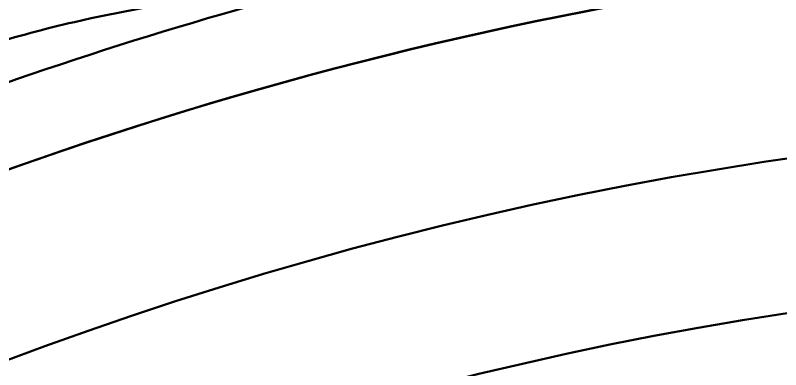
# Model space of a CAD drawing. Header units: inches. Extents: x 11 to 1621, y 11 to 1332.
# Drawn here: x 1230.2 to 1240.06, y 403.46 to 408.03 of the extents above; entities that cross this region are included whole.
import ezdxf

# ---------------------------------------------------------------- set-up
doc = ezdxf.new("R2010")
doc.units = ezdxf.units.IN
doc.header["$LTSCALE"] = 48
doc.header["$MEASUREMENT"] = 0
doc.layers.add('Visible (ANSI)', color=7, linetype='Continuous', lineweight=50)

msp = doc.modelspace()

# ---------------------------------------------------------------- linework, layer by layer
at = {"layer": 'Visible (ANSI)'}
for radius in [48.3125, 46.34375]:
    msp.add_circle((1247.196979, 358.380235), radius, dxfattribs=at)
for radius, start, end in [(51.6875, 100.5924941, 114.6749842), (50.62647, 90.4164762, 114.5630497), (50.625, 90.3890484, 114.5628914)]:
    msp.add_arc((1247.196979, 358.380235), radius, start, end, dxfattribs=at)
msp.add_open_spline([(1232.715139, 408.279328), (1232.127504, 408.175715), (1231.53565, 408.069315), (1230.58561, 407.8517), (1230.218836, 407.752637), (1229.522642, 407.536882), (1229.191782, 407.423922), (1228.446002, 407.16692), (1228.029875, 407.021866), (1227.381916, 406.822167), (1227.160994, 406.758371), (1226.651245, 406.626164), (1226.35948, 406.560744), (1225.839557, 406.469315), (1225.616502, 406.4374), (1225.266883, 406.400729), (1225.14502, 406.390286), (1225.02201, 406.382158)], degree=3, knots=[0, 0, 0, 0, 4.55194059, 4.55194059, 7.57945591, 7.57945591, 10.38222915, 10.38222915, 13.85463358, 13.85463358, 15.60562098, 15.60562098, 17.80394448, 17.80394448, 19.38597673, 19.38597673, 20.21481685, 20.21481685, 20.21481685, 20.21481685], dxfattribs=at)

doc.saveas('drawing.dxf')
